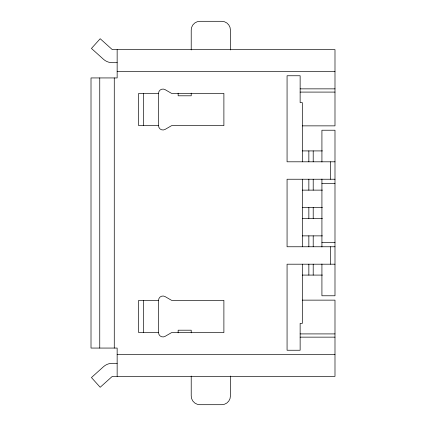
<?xml version="1.0" encoding="UTF-8"?>
<svg xmlns="http://www.w3.org/2000/svg" width="426" height="426" viewBox="0 0 426 426"><rect width="100%" height="100%" fill="white"/><g stroke="black" fill="none" stroke-linecap="round" stroke-linejoin="round"><path stroke-width="0.64" d="M117.15 62.691L112.288 62.691A13.073 13.073 0 0 1 103.539 59.331L91.446 48.442L100.19 38.729L112.288 49.618L334.99 49.618L334.99 125.862L302.316 125.862M117.15 71.403L334.99 71.403M300.138 88.858L334.99 88.858M300.138 92.091L334.99 92.091M158.541 93.406L138.668 93.406L138.668 125.643L158.541 125.643A4.356 4.356 0 0 0 165.075 129.419L171.609 125.643L223.89 125.643L223.89 93.406L171.609 93.406L165.075 89.63A4.356 4.356 0 0 0 158.541 93.406L158.541 125.643M302.316 150.916L322.45 150.916M334.99 161.805L287.065 161.805L287.065 75.759L300.138 75.759L300.138 102.613L302.316 102.613L302.316 161.805M334.99 179.234L287.065 179.234L287.065 246.766L334.99 246.766M321.923 183.59L334.99 183.59M302.316 190.129L322.45 190.129M302.316 207.553L322.45 207.553M302.316 218.447L322.45 218.447M302.316 235.871L322.45 235.871M321.923 242.41L334.99 242.41M334.99 264.195L287.065 264.195L287.065 350.241L300.138 350.241L300.138 323.387L302.316 323.387L302.316 264.195M302.316 275.084L322.45 275.084M302.316 300.138L334.99 300.138L334.99 376.382L112.288 376.382L100.19 387.271L91.446 377.558L103.539 366.669A13.073 13.073 0 0 1 112.288 363.309L117.15 363.309M158.541 300.357L138.668 300.357L138.668 332.594L158.541 332.594A4.356 4.356 0 0 0 165.075 336.37L171.609 332.594L223.89 332.594L223.89 300.357L171.609 300.357L165.075 296.581A4.356 4.356 0 0 0 158.541 300.357L158.541 332.594M300.138 333.909L334.99 333.909M300.138 337.142L334.99 337.142M117.15 354.597L334.99 354.597M330.635 161.805L330.635 179.234M330.635 246.766L330.635 264.195M321.923 161.992L321.923 130.223L334.99 130.223L334.99 295.777L321.923 295.777L321.923 264.008M321.923 179.053L321.923 246.947M313.206 150.916L313.206 161.805M313.206 179.234L313.206 190.129M313.206 207.553L313.206 218.447M313.206 235.871L313.206 246.766M313.206 264.195L313.206 275.084M308.85 150.916L308.85 161.805M308.85 179.234L308.85 190.129M308.85 207.553L308.85 218.447M308.85 235.871L308.85 246.766M308.85 264.195L308.85 275.084M302.316 179.234L302.316 246.766M230.429 49.948L230.429 30.012A8.712 8.712 0 0 0 221.712 21.3L199.927 21.3A8.712 8.712 0 0 0 191.215 30.012L191.215 49.948M230.429 376.052L230.429 395.988A8.712 8.712 0 0 1 221.712 404.7L199.927 404.7A8.712 8.712 0 0 1 191.215 395.988L191.215 376.052M191.215 93.145L191.215 95.802L178.148 95.802L178.148 93.166M191.215 332.855L191.215 330.198L178.148 330.198L178.148 332.834M143.445 93.406L143.445 125.643M143.445 300.357L143.445 332.594M117.15 49.618L117.15 77.937L91.01 77.937L91.01 348.063L117.15 348.063L117.15 376.382M114.269 77.937L114.269 348.063M99.753 77.937L99.753 348.063"/></g></svg>
